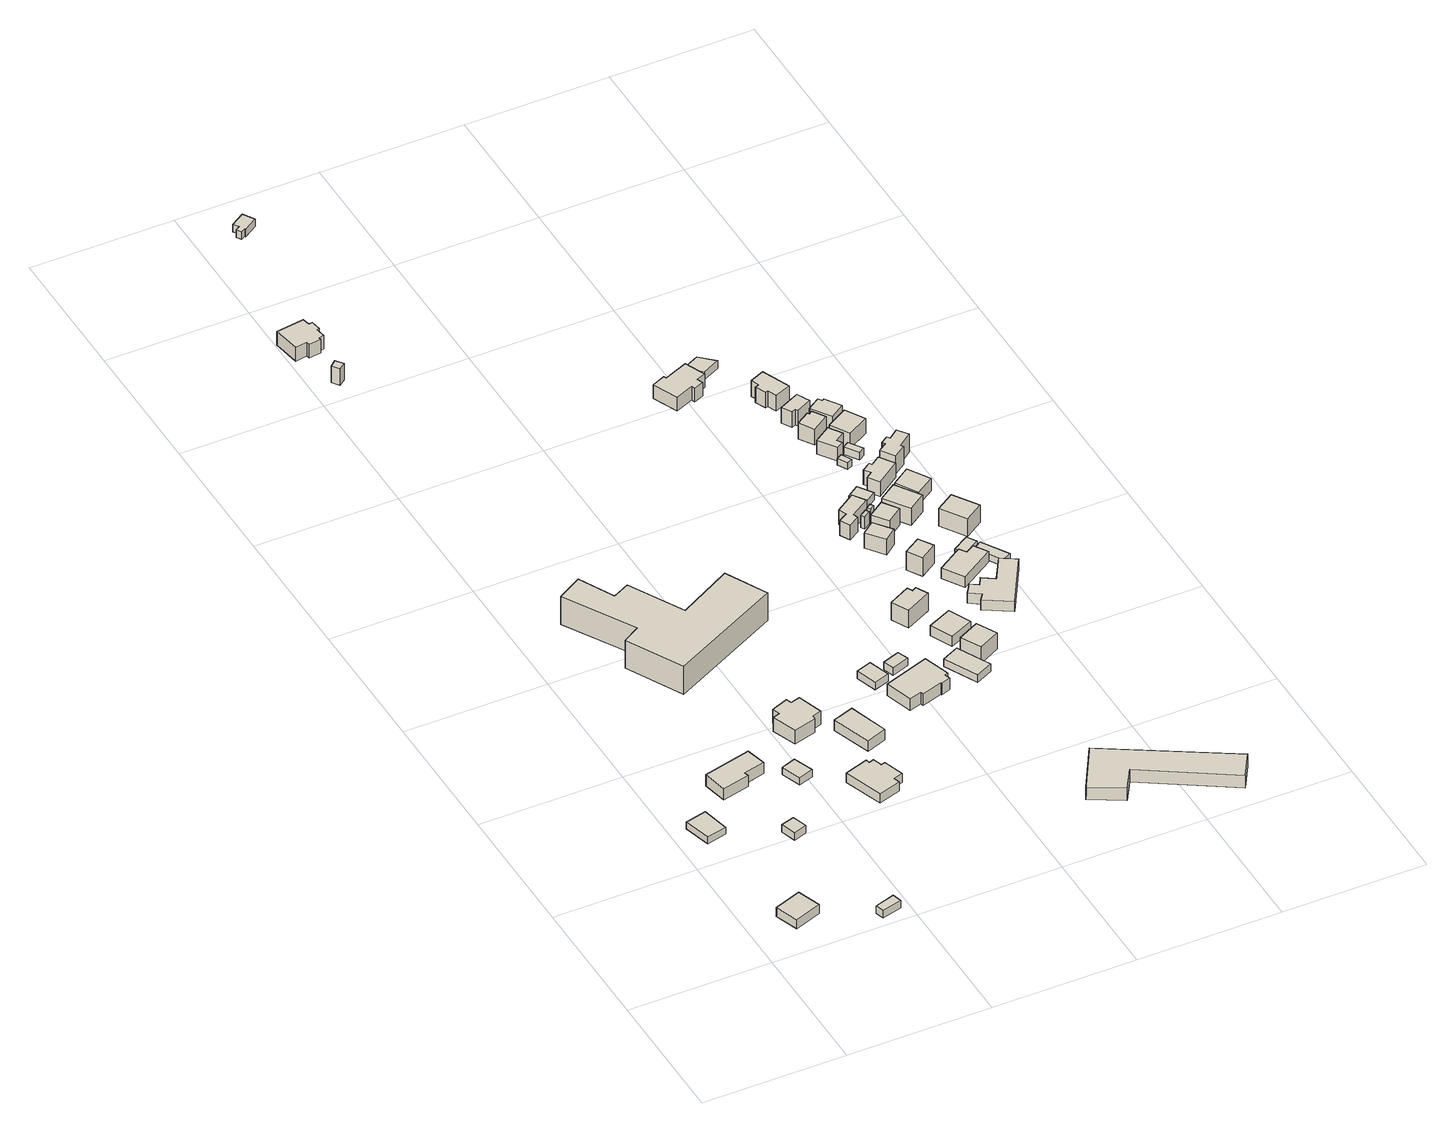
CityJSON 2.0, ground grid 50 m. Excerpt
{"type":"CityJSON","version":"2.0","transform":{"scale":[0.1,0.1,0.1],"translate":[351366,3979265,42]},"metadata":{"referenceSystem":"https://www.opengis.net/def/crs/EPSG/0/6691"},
"CityObjects":{
"building1":{"type":"Building","attributes":{"measuredHeight":4.3},"geometry":[{"type":"Solid","lod":"1","boundaries":[[[[0,1,2,3]],[[2,4,5,3]],[[1,6,4,2]],[[0,7,6,1]],[[3,5,7,0]],[[4,6,7,5]]]]}]},
"building2":{"type":"Building","attributes":{"measuredHeight":2.7},"geometry":[{"type":"Solid","lod":"1","boundaries":[[[[8,9,10,11]],[[10,12,13,11]],[[9,14,12,10]],[[8,15,14,9]],[[11,13,15,8]],[[12,14,15,13]]]]}]},
"building3":{"type":"Building","attributes":{"measuredHeight":3},"geometry":[{"type":"Solid","lod":"1","boundaries":[[[[16,17,18,19]],[[18,20,21,19]],[[17,22,20,18]],[[16,23,22,17]],[[19,21,23,16]],[[20,22,23,21]]]]}]},
"building4":{"type":"Building","attributes":{"measuredHeight":3},"geometry":[{"type":"Solid","lod":"1","boundaries":[[[[24,25,26,27]],[[26,28,29,27]],[[25,30,28,26]],[[24,31,30,25]],[[27,29,31,24]],[[28,30,31,29]]]]}]},
"building5":{"type":"Building","attributes":{"measuredHeight":6.1},"geometry":[{"type":"Solid","lod":"1","boundaries":[[[[32,33,34,35,36,37]],[[36,38,39,37]],[[35,40,38,36]],[[34,41,40,35]],[[33,42,41,34]],[[32,43,42,33]],[[37,39,43,32]],[[38,40,41,42,43,39]]]]}]},
"building6":{"type":"Building","attributes":{"measuredHeight":2.9},"geometry":[{"type":"Solid","lod":"1","boundaries":[[[[44,45,46,47]],[[46,48,49,47]],[[45,50,48,46]],[[44,51,50,45]],[[47,49,51,44]],[[48,50,51,49]]]]}]},
"building7":{"type":"Building","attributes":{"measuredHeight":4.6},"geometry":[{"type":"Solid","lod":"1","boundaries":[[[[52,53,54,55,56,57,58,59,60,61]],[[60,62,63,61]],[[59,64,62,60]],[[58,65,64,59]],[[57,66,65,58]],[[56,67,66,57]],[[55,68,67,56]],[[54,69,68,55]],[[53,70,69,54]],[[52,71,70,53]],[[61,63,71,52]],[[62,64,65,66,67,68,69,70,71,63]]]]}]},
"building8":{"type":"Building","attributes":{"measuredHeight":7.4},"geometry":[{"type":"Solid","lod":"1","boundaries":[[[[72,73,74,75,76,77,78,79,80,81]],[[80,82,83,81]],[[79,84,82,80]],[[78,85,84,79]],[[77,86,85,78]],[[76,87,86,77]],[[75,88,87,76]],[[74,89,88,75]],[[73,90,89,74]],[[72,91,90,73]],[[81,83,91,72]],[[82,84,85,86,87,88,89,90,91,83]]]]}]},
"building9":{"type":"Building","attributes":{"measuredHeight":11.1},"geometry":[{"type":"Solid","lod":"1","boundaries":[[[[92,93,94,95,96,97,98,99,100,101]],[[100,102,103,101]],[[99,104,102,100]],[[98,105,104,99]],[[97,106,105,98]],[[96,107,106,97]],[[95,108,107,96]],[[94,109,108,95]],[[93,110,109,94]],[[92,111,110,93]],[[101,103,111,92]],[[102,104,105,106,107,108,109,110,111,103]]]]}]},
"building10":{"type":"Building","attributes":{"measuredHeight":5.6},"geometry":[{"type":"Solid","lod":"1","boundaries":[[[[112,113,114,115]],[[114,116,117,115]],[[113,118,116,114]],[[112,119,118,113]],[[115,117,119,112]],[[116,118,119,117]]]]}]},
"building11":{"type":"Building","attributes":{"measuredHeight":6.5},"geometry":[{"type":"Solid","lod":"1","boundaries":[[[[120,121,122,123]],[[122,124,125,123]],[[121,126,124,122]],[[120,127,126,121]],[[123,125,127,120]],[[124,126,127,125]]]]}]},
"building12":{"type":"Building","attributes":{"measuredHeight":8.1},"geometry":[{"type":"Solid","lod":"1","boundaries":[[[[128,129,130,131,132,133,134,135,136,137,138,139]],[[138,140,141,139]],[[137,142,140,138]],[[136,143,142,137]],[[135,144,143,136]],[[134,145,144,135]],[[133,146,145,134]],[[132,147,146,133]],[[131,148,147,132]],[[130,149,148,131]],[[129,150,149,130]],[[128,151,150,129]],[[139,141,151,128]],[[140,142,143,144,145,146,147,148,149,150,151,141]]]]}]},
"building13":{"type":"Building","attributes":{"measuredHeight":3},"geometry":[{"type":"Solid","lod":"1","boundaries":[[[[152,153,154,155]],[[154,156,157,155]],[[153,158,156,154]],[[152,159,158,153]],[[155,157,159,152]],[[156,158,159,157]]]]}]},
"building14":{"type":"Building","attributes":{"measuredHeight":6.2},"geometry":[{"type":"Solid","lod":"1","boundaries":[[[[160,161,162,163,164,165,166,167,168,169]],[[168,170,171,169]],[[167,172,170,168]],[[166,173,172,167]],[[165,174,173,166]],[[164,175,174,165]],[[163,176,175,164]],[[162,177,176,163]],[[161,178,177,162]],[[160,179,178,161]],[[169,171,179,160]],[[170,172,173,174,175,176,177,178,179,171]]]]}]},
"building15":{"type":"Building","attributes":{"measuredHeight":3},"geometry":[{"type":"Solid","lod":"1","boundaries":[[[[180,181,182,183]],[[182,184,185,183]],[[181,186,184,182]],[[180,187,186,181]],[[183,185,187,180]],[[184,186,187,185]]]]}]},
"building16":{"type":"Building","attributes":{"measuredHeight":3},"geometry":[{"type":"Solid","lod":"1","boundaries":[[[[188,189,190,191,192,193,194,195]],[[194,196,197,195]],[[193,198,196,194]],[[192,199,198,193]],[[191,200,199,192]],[[190,201,200,191]],[[189,202,201,190]],[[188,203,202,189]],[[195,197,203,188]],[[196,198,199,200,201,202,203,197]]]]}]},
"building17":{"type":"Building","attributes":{"measuredHeight":3},"geometry":[{"type":"Solid","lod":"1","boundaries":[[[[204,205,206,207]],[[206,208,209,207]],[[205,210,208,206]],[[204,211,210,205]],[[207,209,211,204]],[[208,210,211,209]]]]}]},
"building18":{"type":"Building","attributes":{"measuredHeight":8},"geometry":[{"type":"Solid","lod":"1","boundaries":[[[[212,213,214,215,216,217]],[[216,218,219,217]],[[215,220,218,216]],[[214,221,220,215]],[[213,222,221,214]],[[212,223,222,213]],[[217,219,223,212]],[[218,220,221,222,223,219]]]]}]},
"building19":{"type":"Building","attributes":{"measuredHeight":6.9},"geometry":[{"type":"Solid","lod":"1","boundaries":[[[[224,225,226,227,228,229]],[[228,230,231,229]],[[227,232,230,228]],[[226,233,232,227]],[[225,234,233,226]],[[224,235,234,225]],[[229,231,235,224]],[[230,232,233,234,235,231]]]]}]},
"building20":{"type":"Building","attributes":{"measuredHeight":5},"geometry":[{"type":"Solid","lod":"1","boundaries":[[[[236,237,238,239]],[[238,240,241,239]],[[237,242,240,238]],[[236,243,242,237]],[[239,241,243,236]],[[240,242,243,241]]]]}]},
"building21":{"type":"Building","attributes":{"measuredHeight":7.5},"geometry":[{"type":"Solid","lod":"1","boundaries":[[[[244,245,246,247]],[[246,248,249,247]],[[245,250,248,246]],[[244,251,250,245]],[[247,249,251,244]],[[248,250,251,249]]]]}]},
"building22":{"type":"Building","attributes":{"measuredHeight":6.1},"geometry":[{"type":"Solid","lod":"1","boundaries":[[[[252,253,254,255]],[[254,256,257,255]],[[253,258,256,254]],[[252,259,258,253]],[[255,257,259,252]],[[256,258,259,257]]]]}]},
"building23":{"type":"Building","attributes":{"measuredHeight":7.1},"geometry":[{"type":"Solid","lod":"1","boundaries":[[[[260,261,262,263,264,265,266,267]],[[266,268,269,267]],[[265,270,268,266]],[[264,271,270,265]],[[263,272,271,264]],[[262,273,272,263]],[[261,274,273,262]],[[260,275,274,261]],[[267,269,275,260]],[[268,270,271,272,273,274,275,269]]]]}]},
"building24":{"type":"Building","attributes":{"measuredHeight":8.3},"geometry":[{"type":"Solid","lod":"1","boundaries":[[[[276,277,278,279]],[[278,280,281,279]],[[277,282,280,278]],[[276,283,282,277]],[[279,281,283,276]],[[280,282,283,281]]]]}]},
"building25":{"type":"Building","attributes":{"measuredHeight":4.8},"geometry":[{"type":"Solid","lod":"1","boundaries":[[[[284,285,286,287]],[[286,288,289,287]],[[285,290,288,286]],[[284,291,290,285]],[[287,289,291,284]],[[288,290,291,289]]]]}]},
"building26":{"type":"Building","attributes":{"measuredHeight":4.7},"geometry":[{"type":"Solid","lod":"1","boundaries":[[[[292,293,294,295]],[[294,296,297,295]],[[293,298,296,294]],[[292,299,298,293]],[[295,297,299,292]],[[296,298,299,297]]]]}]},
"building27":{"type":"Building","attributes":{"measuredHeight":7.7},"geometry":[{"type":"Solid","lod":"1","boundaries":[[[[300,301,302,303]],[[302,304,305,303]],[[301,306,304,302]],[[300,307,306,301]],[[303,305,307,300]],[[304,306,307,305]]]]}]},
"building28":{"type":"Building","attributes":{"measuredHeight":7.7},"geometry":[{"type":"Solid","lod":"1","boundaries":[[[[308,309,310,311,312,313,314,315,316,317]],[[316,318,319,317]],[[315,320,318,316]],[[314,321,320,315]],[[313,322,321,314]],[[312,323,322,313]],[[311,324,323,312]],[[310,325,324,311]],[[309,326,325,310]],[[308,327,326,309]],[[317,319,327,308]],[[318,320,321,322,323,324,325,326,327,319]]]]}]},
"building29":{"type":"Building","attributes":{"measuredHeight":5.4},"geometry":[{"type":"Solid","lod":"1","boundaries":[[[[328,329,330,331,332,333]],[[332,334,335,333]],[[331,336,334,332]],[[330,337,336,331]],[[329,338,337,330]],[[328,339,338,329]],[[333,335,339,328]],[[334,336,337,338,339,335]]]]}]},
"building30":{"type":"Building","attributes":{"measuredHeight":4},"geometry":[{"type":"Solid","lod":"1","boundaries":[[[[340,341,342,343,344,345,346,347,348,349]],[[348,350,351,349]],[[347,352,350,348]],[[346,353,352,347]],[[345,354,353,346]],[[344,355,354,345]],[[343,356,355,344]],[[342,357,356,343]],[[341,358,357,342]],[[340,359,358,341]],[[349,351,359,340]],[[350,352,353,354,355,356,357,358,359,351]]]]}]},
"building31":{"type":"Building","attributes":{"measuredHeight":3},"geometry":[{"type":"Solid","lod":"1","boundaries":[[[[360,361,362,363]],[[362,364,365,363]],[[361,366,364,362]],[[360,367,366,361]],[[363,365,367,360]],[[364,366,367,365]]]]}]},
"building32":{"type":"Building","attributes":{"measuredHeight":7.6},"geometry":[{"type":"Solid","lod":"1","boundaries":[[[[368,369,370,371]],[[370,372,373,371]],[[369,374,372,370]],[[368,375,374,369]],[[371,373,375,368]],[[372,374,375,373]]]]}]},
"building33":{"type":"Building","attributes":{"measuredHeight":2.5},"geometry":[{"type":"Solid","lod":"1","boundaries":[[[[376,377,378,379]],[[378,380,381,379]],[[377,382,380,378]],[[376,383,382,377]],[[379,381,383,376]],[[380,382,383,381]]]]}]},
"building34":{"type":"Building","attributes":{"measuredHeight":3},"geometry":[{"type":"Solid","lod":"1","boundaries":[[[[384,385,386,387]],[[386,388,389,387]],[[385,390,388,386]],[[384,391,390,385]],[[387,389,391,384]],[[388,390,391,389]]]]}]},
"building35":{"type":"Building","attributes":{"measuredHeight":2.6},"geometry":[{"type":"Solid","lod":"1","boundaries":[[[[392,393,394,395]],[[394,396,397,395]],[[393,398,396,394]],[[392,399,398,393]],[[395,397,399,392]],[[396,398,399,397]]]]}]},
"building36":{"type":"Building","attributes":{"measuredHeight":2.6},"geometry":[{"type":"Solid","lod":"1","boundaries":[[[[400,401,402,403]],[[402,404,405,403]],[[401,406,404,402]],[[400,407,406,401]],[[403,405,407,400]],[[404,406,407,405]]]]}]},
"building37":{"type":"Building","attributes":{"measuredHeight":6.9},"geometry":[{"type":"Solid","lod":"1","boundaries":[[[[408,409,410,411,412,413]],[[412,414,415,413]],[[411,416,414,412]],[[410,417,416,411]],[[409,418,417,410]],[[408,419,418,409]],[[413,415,419,408]],[[414,416,417,418,419,415]]]]}]},
"building38":{"type":"Building","attributes":{"measuredHeight":7},"geometry":[{"type":"Solid","lod":"1","boundaries":[[[[420,421,422,423,424,425,426,427]],[[426,428,429,427]],[[425,430,428,426]],[[424,431,430,425]],[[423,432,431,424]],[[422,433,432,423]],[[421,434,433,422]],[[420,435,434,421]],[[427,429,435,420]],[[428,430,431,432,433,434,435,429]]]]}]},
"building39":{"type":"Building","attributes":{"measuredHeight":7.2},"geometry":[{"type":"Solid","lod":"1","boundaries":[[[[436,437,438,439,440,441]],[[440,442,443,441]],[[439,444,442,440]],[[438,445,444,439]],[[437,446,445,438]],[[436,447,446,437]],[[441,443,447,436]],[[442,444,445,446,447,443]]]]}]},
"building40":{"type":"Building","attributes":{"measuredHeight":7.3},"geometry":[{"type":"Solid","lod":"1","boundaries":[[[[448,449,450,451,452,453]],[[452,454,455,453]],[[451,456,454,452]],[[450,457,456,451]],[[449,458,457,450]],[[448,459,458,449]],[[453,455,459,448]],[[454,456,457,458,459,455]]]]}]},
"building41":{"type":"Building","attributes":{"measuredHeight":3},"geometry":[{"type":"Solid","lod":"1","boundaries":[[[[460,461,462,463]],[[462,464,465,463]],[[461,466,464,462]],[[460,467,466,461]],[[463,465,467,460]],[[464,466,467,465]]]]}]},
"building42":{"type":"Building","attributes":{"measuredHeight":9.9},"geometry":[{"type":"Solid","lod":"1","boundaries":[[[[468,469,470,471]],[[470,472,473,471]],[[469,474,472,470]],[[468,475,474,469]],[[471,473,475,468]],[[472,474,475,473]]]]}]},
"building43":{"type":"Building","attributes":{"measuredHeight":6.9},"geometry":[{"type":"Solid","lod":"1","boundaries":[[[[476,477,478,479]],[[478,480,481,479]],[[477,482,480,478]],[[476,483,482,477]],[[479,481,483,476]],[[480,482,483,481]]]]}]},
"building44":{"type":"Building","attributes":{"measuredHeight":7.2},"geometry":[{"type":"Solid","lod":"1","boundaries":[[[[484,485,486,487,488,489,490,491]],[[490,492,493,491]],[[489,494,492,490]],[[488,495,494,489]],[[487,496,495,488]],[[486,497,496,487]],[[485,498,497,486]],[[484,499,498,485]],[[491,493,499,484]],[[492,494,495,496,497,498,499,493]]]]}]},
"building45":{"type":"Building","attributes":{"measuredHeight":7.3},"geometry":[{"type":"Solid","lod":"1","boundaries":[[[[500,501,502,503,504,505]],[[504,506,507,505]],[[503,508,506,504]],[[502,509,508,503]],[[501,510,509,502]],[[500,511,510,501]],[[505,507,511,500]],[[506,508,509,510,511,507]]]]}]},
"building46":{"type":"Building","attributes":{"measuredHeight":7.4},"geometry":[{"type":"Solid","lod":"1","boundaries":[[[[512,513,514,515]],[[514,516,517,515]],[[513,518,516,514]],[[512,519,518,513]],[[515,517,519,512]],[[516,518,519,517]]]]}]},
"building47":{"type":"Building","attributes":{"measuredHeight":8.3},"geometry":[{"type":"Solid","lod":"1","boundaries":[[[[520,521,522,523,524,525,526,527,528,529]],[[528,530,531,529]],[[527,532,530,528]],[[526,533,532,527]],[[525,534,533,526]],[[524,535,534,525]],[[523,536,535,524]],[[522,537,536,523]],[[521,538,537,522]],[[520,539,538,521]],[[529,531,539,520]],[[530,532,533,534,535,536,537,538,539,531]]]]}]}
},
"vertices":[
[98,160,34],[192,194,34],[221,112,34],[127,79,34],[221,112,70],[127,79,70],[192,194,70],[98,160,70],
[121,681,31],[142,585,31],[72,569,31],[47,663,31],[72,569,58],[47,663,58],[142,585,58],[121,681,58],
[447,56,33],[456,24,33],[386,4,33],[377,35,33],[386,4,63],[377,35,63],[456,24,63],[447,56,63],
[346,528,32],[363,477,32],[316,461,32],[299,514,32],[316,461,62],[299,514,62],[363,477,62],[346,528,62],
[193,816,33],[359,857,33],[377,788,33],[302,769,33],[307,754,33],[211,731,33],[307,754,78],[211,731,78],[302,769,78],[377,788,78],[359,857,78],[193,816,78],
[478,777,31],[504,708,31],[452,690,31],[427,760,31],[452,690,60],[427,760,60],[504,708,60],[478,777,60],
[668,666,29],[672,652,29],[689,658,29],[700,626,29],[714,630,29],[737,559,29],[704,549,29],[710,528,29],[632,503,29],[585,639,29],[632,503,66],[585,639,66],[710,528,66],[704,549,66],[737,559,66],[714,630,66],[700,626,66],[689,658,66],[672,652,66],[668,666,66],
[573,1015,31],[580,997,31],[613,1006,31],[641,919,31],[610,908,31],[608,893,31],[529,871,31],[497,957,31],[524,967,31],[514,993,31],[524,967,85],[514,993,85],[497,957,85],[529,871,85],[608,893,85],[610,908,85],[641,919,85],[613,1006,85],[580,997,85],[573,1015,85],
[656,1589,22],[730,1445,22],[339,1249,22],[238,1443,22],[298,1479,22],[158,1720,22],[244,1770,22],[306,1647,22],[365,1676,22],[467,1486,22],[365,1676,133],[467,1486,133],[306,1647,133],[244,1770,133],[158,1720,133],[298,1479,133],[238,1443,133],[339,1249,133],[730,1445,133],[656,1589,133],
[667,877,28],[740,902,28],[784,766,28],[714,740,28],[784,766,71],[714,740,71],[740,902,71],[667,877,71],
[89,3097,15],[108,3073,15],[86,3055,15],[67,3079,15],[86,3055,81],[67,3079,81],[108,3073,81],[89,3097,81],
[2,3316,14],[100,3330,14],[105,3304,14],[119,3306,14],[124,3269,14],[116,3267,14],[121,3234,14],[103,3230,14],[104,3222,14],[62,3215,14],[60,3228,14],[18,3221,14],[60,3228,68],[18,3221,68],[62,3215,68],[104,3222,68],[103,3230,68],[121,3234,68],[116,3267,68],[124,3269,68],[119,3306,68],[105,3304,68],[100,3330,68],[2,3316,68],
[898,1086,27],[922,1013,27],[868,995,27],[844,1068,27],[868,995,57],[844,1068,57],[922,1013,57],[898,1086,57],
[1049,1010,25],[1079,917,25],[1067,913,25],[1073,893,25],[1039,882,25],[1038,885,25],[966,862,25],[962,872,25],[919,859,25],[889,955,25],[919,859,71],[889,955,71],[962,872,71],[966,862,71],[1038,885,71],[1039,882,71],[1073,893,71],[1067,913,71],[1079,917,71],[1049,1010,71],
[996,1090,27],[1010,1053,27],[949,1030,27],[936,1068,27],[949,1030,57],[936,1068,57],[1010,1053,57],[996,1090,57],
[183,3899,6],[207,3860,6],[159,3830,6],[157,3832,6],[143,3824,6],[132,3841,6],[147,3850,6],[135,3869,6],[147,3850,36],[135,3869,36],[132,3841,36],[143,3824,36],[157,3832,36],[159,3830,36],[207,3860,36],[183,3899,36],
[1167,1029,25],[1225,913,25],[1165,884,25],[1108,1000,25],[1165,884,55],[1108,1000,55],[1225,913,55],[1167,1029,55],
[1186,1257,27],[1095,1210,27],[1065,1270,27],[1140,1308,27],[1150,1290,27],[1165,1298,27],[1150,1290,97],[1165,1298,97],[1140,1308,97],[1065,1270,97],[1095,1210,97],[1186,1257,97],
[1714,143,30],[1659,55,30],[1358,242,30],[1310,167,30],[1200,228,30],[1296,391,30],[1200,228,79],[1296,391,79],[1310,167,79],[1358,242,79],[1659,55,79],[1714,143,79],
[1222,1189,25],[1258,1111,25],[1174,1073,25],[1138,1150,25],[1174,1073,65],[1138,1150,65],[1258,1111,65],[1222,1189,65],
[1255,1068,25],[1291,999,25],[1216,960,25],[1180,1030,25],[1216,960,90],[1180,1030,90],[1291,999,90],[1255,1068,90],
[1196,1653,22],[1242,1592,22],[1198,1558,22],[1152,1619,22],[1198,1558,83],[1152,1619,83],[1242,1592,83],[1196,1653,83],
[1231,1757,23],[1165,1713,23],[1169,1696,23],[1132,1672,23],[1113,1707,23],[1146,1726,23],[1134,1754,23],[1203,1800,23],[1134,1754,81],[1203,1800,81],[1146,1726,81],[1113,1707,81],[1132,1672,81],[1169,1696,81],[1165,1713,81],[1231,1757,81],
[1309,1455,22],[1249,1417,22],[1218,1467,22],[1278,1505,22],[1218,1467,95],[1278,1505,95],[1249,1417,95],[1309,1455,95],
[1211,1726,23],[1219,1714,23],[1195,1698,23],[1187,1710,23],[1195,1698,72],[1187,1710,72],[1219,1714,72],[1211,1726,72],
[1237,1747,23],[1245,1736,23],[1229,1724,23],[1221,1735,23],[1229,1724,70],[1221,1735,70],[1245,1736,70],[1237,1747,70],
[1300,1667,22],[1244,1628,22],[1207,1681,22],[1263,1720,22],[1207,1681,88],[1263,1720,88],[1244,1628,88],[1300,1667,88],
[1045,2609,12],[1075,2538,12],[1043,2525,12],[1052,2504,12],[1017,2490,12],[1012,2502,12],[949,2475,12],[911,2564,12],[958,2584,12],[962,2575,12],[958,2584,66],[962,2575,66],[911,2564,66],[949,2475,66],[1012,2502,66],[1017,2490,66],[1052,2504,66],[1043,2525,66],[1075,2538,66],[1045,2609,66],
[1383,1435,25],[1399,1410,25],[1429,1429,25],[1459,1382,25],[1339,1306,25],[1294,1378,25],[1339,1306,67],[1294,1378,67],[1459,1382,67],[1429,1429,67],[1399,1410,67],[1383,1435,67],
[1527,1313,23],[1423,1137,23],[1333,1190,23],[1350,1213,23],[1312,1239,23],[1337,1276,23],[1364,1258,23],[1381,1286,23],[1423,1260,23],[1474,1345,23],[1423,1260,63],[1474,1345,63],[1381,1286,63],[1364,1258,63],[1337,1276,63],[1312,1239,63],[1350,1213,63],[1333,1190,63],[1423,1137,63],[1527,1313,63],
[1251,1861,21],[1285,1810,21],[1242,1781,21],[1208,1832,21],[1242,1781,51],[1208,1832,51],[1285,1810,51],[1251,1861,51],
[1334,1777,21],[1391,1692,21],[1330,1651,21],[1272,1735,21],[1330,1651,89],[1272,1735,89],[1391,1692,89],[1334,1777,89],
[1440,1495,23],[1460,1462,23],[1403,1426,23],[1382,1459,23],[1403,1426,49],[1382,1459,49],[1460,1462,49],[1440,1495,49],
[1104,2646,13],[1153,2600,13],[1093,2571,13],[1042,2616,13],[1093,2571,43],[1042,2616,43],[1153,2600,43],[1104,2646,43],
[1282,2025,19],[1301,1990,19],[1282,1980,19],[1263,2014,19],[1282,1980,45],[1263,2014,45],[1301,1990,45],[1282,2025,45],
[1466,1453,24],[1522,1361,24],[1489,1344,24],[1437,1435,24],[1489,1344,50],[1437,1435,50],[1522,1361,50],[1466,1453,50],
[1231,2090,19],[1289,2129,19],[1319,2084,19],[1286,2062,19],[1297,2045,19],[1272,2030,19],[1297,2045,73],[1272,2030,73],[1286,2062,73],[1319,2084,73],[1289,2129,73],[1231,2090,73],
[1394,1879,19],[1310,1820,19],[1285,1857,19],[1306,1872,19],[1291,1894,19],[1321,1915,19],[1328,1906,19],[1360,1929,19],[1328,1906,77],[1360,1929,77],[1321,1915,77],[1291,1894,77],[1306,1872,77],[1285,1857,77],[1310,1820,77],[1394,1879,77],
[1305,2169,18],[1246,2131,18],[1214,2181,18],[1261,2211,18],[1265,2205,18],[1277,2213,18],[1265,2205,81],[1277,2213,81],[1261,2211,81],[1214,2181,81],[1246,2131,81],[1305,2169,81],
[1296,2262,18],[1242,2236,18],[1237,2245,18],[1223,2238,18],[1202,2272,18],[1274,2307,18],[1202,2272,80],[1274,2307,80],[1223,2238,80],[1237,2245,80],[1242,2236,80],[1296,2262,80],
[1325,2065,18],[1356,2019,18],[1336,2005,18],[1304,2051,18],[1336,2005,48],[1304,2051,48],[1356,2019,48],[1325,2065,48],
[1469,1652,20],[1525,1567,20],[1460,1525,20],[1404,1610,20],[1460,1525,90],[1404,1610,90],[1525,1567,90],[1469,1652,90],
[1415,1846,20],[1461,1771,20],[1396,1728,20],[1351,1802,20],[1396,1728,70],[1351,1802,70],[1461,1771,70],[1415,1846,70],
[1232,2454,15],[1273,2357,15],[1217,2333,15],[1203,2365,15],[1195,2361,15],[1179,2399,15],[1193,2404,15],[1181,2432,15],[1193,2404,77],[1181,2432,77],[1179,2399,77],[1195,2361,77],[1203,2365,77],[1217,2333,77],[1273,2357,77],[1232,2454,77],
[1275,2224,17],[1318,2253,17],[1328,2239,17],[1335,2244,17],[1371,2191,17],[1320,2156,17],[1371,2191,85],[1320,2156,85],[1335,2244,85],[1328,2239,85],[1318,2253,85],[1275,2224,85],
[1410,2111,17],[1335,2068,17],[1297,2134,17],[1371,2177,17],[1297,2134,77],[1371,2177,77],[1335,2068,77],[1410,2111,77],
[1371,1940,18],[1401,1960,18],[1394,1970,18],[1419,1988,18],[1427,1978,18],[1461,2004,18],[1487,1969,18],[1439,1932,18],[1445,1923,18],[1402,1894,18],[1445,1923,91],[1402,1894,91],[1439,1932,91],[1487,1969,91],[1461,2004,91],[1427,1978,91],[1419,1988,91],[1394,1970,91],[1401,1960,91],[1371,1940,91]
]}
